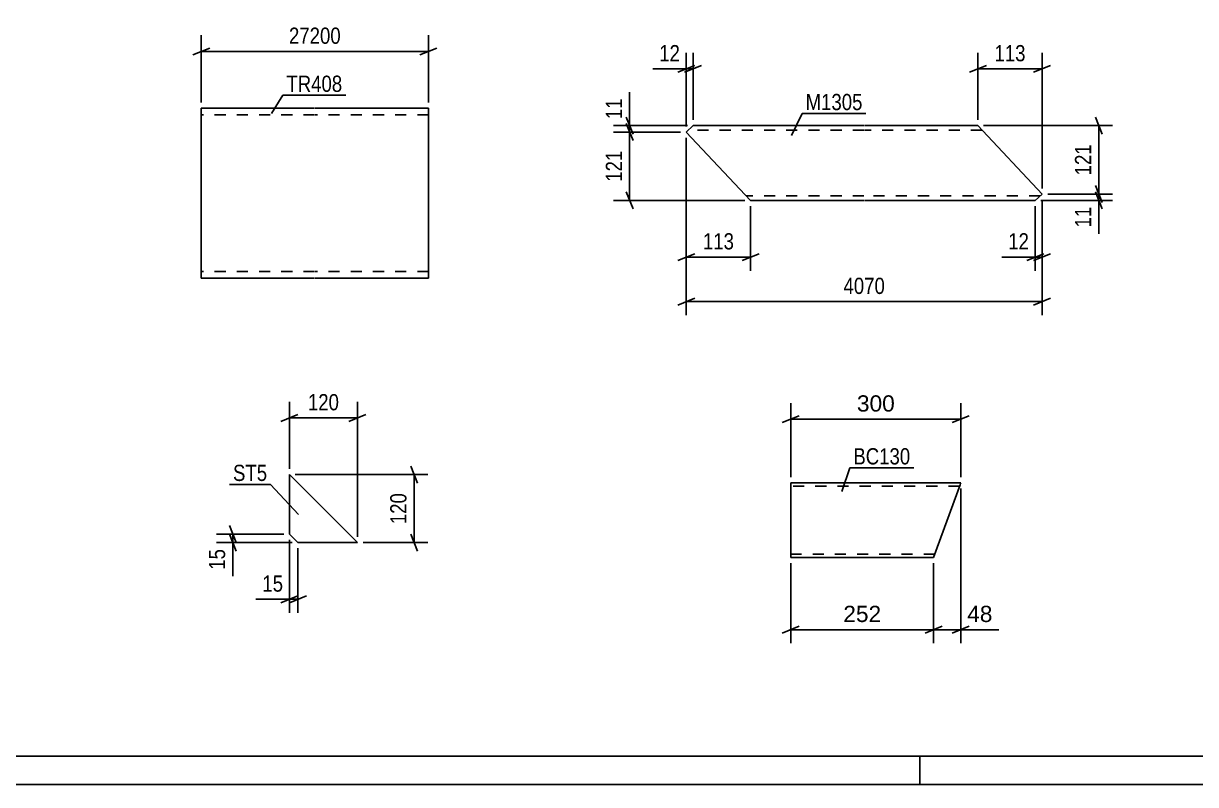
# Model space of a CAD drawing. Header units: millimetres. Extents: x 0 to 1189, y 0 to 841.
# Drawn here: x 400.8 to 607.6, y 0 to 134.3 of the extents above; entities that cross this region are included whole.
import ezdxf

# ---------------------------------------------------------------- set-up
doc = ezdxf.new("R2010")
doc.units = ezdxf.units.MM
doc.linetypes.add('DXK_LINE_DOT2', pattern=[3.9198, 1.9599, -1.9599])
doc.styles.add('Arial', font='ARIAL.TTF', dxfattribs={"height": 0.2})
doc.styles.add('Arial Narrow', font='ARIALN.TTF', dxfattribs={"height": 0.2})

# ---------------------------------------------------------------- blocks, each defined once
blk = doc.blocks.new('Unknown-814467843-1163')
at = {"color": 5, "linetype": 'Continuous'}
for p, q in [((5, 5), (1184, 5)), ((559, 0), (559, 5)), ((0, 0), (1189, 0))]:
    blk.add_line(p, q, dxfattribs=at)
blk = doc.blocks.new('Part-814467843-18611 - 18610')
at = {"color": 2, "linetype": 'Continuous'}
for p, q in [((536.2, 53.24), (536.2, 52.04)), ((566.2, 53.24), (536.2, 53.24)), ((536.2, 41.24), (536.2, 52.04)), ((566.08, 52.89), (561.4, 40.04)), ((566.17, 53.15), (566.08, 52.89)), ((566.2, 53.24), (566.17, 53.15)), ((536.2, 40.13), (536.2, 41.24)), ((536.2, 40.04), (536.2, 40.13)), ((561.4, 40.04), (536.2, 40.04))]:
    blk.add_line(p, q, dxfattribs=at)
at = {"color": 7, "linetype": 'DXK_LINE_DOT2'}
for p, q in [((536.2, 53.24), (536.2, 53.15)), ((536.2, 53.15), (536.2, 52.89)), ((565.99, 52.64), (536.2, 52.64)), ((536.2, 40.39), (536.2, 41.24)), ((561.62, 40.64), (536.2, 40.64))]:
    blk.add_line(p, q, dxfattribs=at)
blk = doc.blocks.new('Part-814467843-14855 - 14854')
at = {"color": 2, "linetype": 'Continuous'}
for p, q in [((518.96, 116.28), (517.76, 115.15)), ((518.96, 116.28), (549.11, 116.28)), ((549.21, 116.28), (569.21, 116.28)), ((569.21, 116.28), (580.56, 104.21)), ((517.76, 115.15), (529.11, 103.08)), ((580.56, 104.21), (579.35, 103.08)), ((529.11, 103.08), (549.11, 103.08)), ((549.21, 103.08), (579.35, 103.08))]:
    blk.add_line(p, q, dxfattribs=at)
at = {"color": 7, "linetype": 'DXK_LINE_DOT2'}
for p, q in [((549.11, 115.48), (518.11, 115.48)), ((569.96, 115.48), (549.21, 115.48)), ((549.11, 103.88), (528.35, 103.88)), ((580.2, 103.88), (549.21, 103.88))]:
    blk.add_line(p, q, dxfattribs=at)
blk = doc.blocks.new('Part-814467843-14901 - 14900')
at = {"color": 2, "linetype": 'Continuous'}
for p, q in [((447.72, 54.69), (447.72, 44.19)), ((459.72, 42.69), (447.72, 54.69)), ((449.22, 42.69), (447.72, 44.19)), ((459.72, 42.69), (449.22, 42.69))]:
    blk.add_line(p, q, dxfattribs=at)
blk = doc.blocks.new('Part-814467843-15080 - 15079')
at = {"color": 2, "linetype": 'Continuous'}
for p, q in [((452.16, 119.36), (432.16, 119.36)), ((432.16, 91.76), (432.16, 119.36)), ((472.26, 119.36), (452.26, 119.36)), ((472.26, 119.36), (472.26, 89.36)), ((432.16, 91.76), (432.16, 89.36)), ((452.16, 89.36), (432.16, 89.36)), ((472.26, 89.36), (452.26, 89.36))]:
    blk.add_line(p, q, dxfattribs=at)
at = {"color": 7, "linetype": 'DXK_LINE_DOT2'}
for p, q in [((452.16, 118.16), (432.16, 118.16)), ((472.26, 118.16), (452.26, 118.16)), ((432.16, 89.54), (432.16, 91.76)), ((432.16, 90.56), (432.16, 90.65)), ((452.16, 90.56), (432.16, 90.56)), ((472.26, 90.56), (452.26, 90.56)), ((472.26, 90.56), (472.26, 90.65))]:
    blk.add_line(p, q, dxfattribs=at)
blk = doc.blocks.new('StraightDimension-814467843-18707 - 18610')
at = {"color": 7, "linetype": 'Continuous'}
for p, q in [((536.2, 54.24), (536.2, 67.32)), ((566.2, 54.24), (566.2, 67.32)), ((537.7, 65.07), (534.7, 63.87)), ((536.2, 64.47), (566.2, 64.47)), ((564.7, 63.87), (567.7, 65.07))]:
    blk.add_line(p, q, dxfattribs=at)
at = {"color": 0}
blk.add_wipeout([(555.14, 65.22), (555.14, 69.42), (547.27, 69.42), (547.27, 65.22)], dxfattribs=at)
at = {"color": 3, "style": 'Arial'}
blk.add_text('300', height=2.865, dxfattribs=at).set_placement((547.87, 65.82))
blk = doc.blocks.new('StraightDimension-814467843-18718 - 18610')
at = {"color": 7, "linetype": 'Continuous'}
for p, q in [((566.2, 52.24), (566.2, 24.93)), ((561.4, 39.04), (561.4, 24.93)), ((559.9, 26.73), (562.9, 27.93)), ((561.4, 27.33), (566.2, 27.33)), ((567.7, 27.93), (564.7, 26.73))]:
    blk.add_line(p, q, dxfattribs=at)
at = {"color": 0}
blk.add_wipeout([(572.38, 28.08), (572.38, 32.28), (566.73, 32.28), (566.73, 28.08)], dxfattribs=at)
at = {"color": 7, "linetype": 'Continuous'}
blk.add_line((566.2, 27.33), (572.9, 27.33), dxfattribs=at)
blk.add_line((566.2, 27.33), (572.9, 27.33), dxfattribs=at)
at = {"color": 3, "style": 'Arial'}
blk.add_text('48', height=2.865, dxfattribs=at).set_placement((567.33, 28.68))
blk = doc.blocks.new('StraightDimension-814467843-18719 - 18610')
at = {"color": 7, "linetype": 'Continuous'}
for p, q in [((536.2, 39.04), (536.2, 24.93)), ((561.4, 39.04), (561.4, 24.93)), ((537.7, 27.93), (534.7, 26.73)), ((536.2, 27.33), (561.4, 27.33)), ((559.9, 26.73), (562.9, 27.93))]:
    blk.add_line(p, q, dxfattribs=at)
at = {"color": 0}
blk.add_wipeout([(552.74, 28.08), (552.74, 32.28), (544.87, 32.28), (544.87, 28.08)], dxfattribs=at)
at = {"color": 3, "style": 'Arial'}
blk.add_text('252', height=2.865, dxfattribs=at).set_placement((545.47, 28.68))
blk = doc.blocks.new('StraightDimension-814467843-15251 - 14854')
at = {"color": 7, "linetype": 'Continuous'}
for p, q in [((517.76, 114.15), (517.76, 82.82)), ((580.56, 103.21), (580.56, 82.82)), ((519.26, 85.82), (516.26, 84.62)), ((517.76, 85.22), (580.56, 85.22)), ((579.06, 84.62), (582.06, 85.82))]:
    blk.add_line(p, q, dxfattribs=at)
at = {"color": 0}
blk.add_wipeout([(553.41, 85.97), (553.41, 90.17), (544.9, 90.17), (544.9, 85.97)], dxfattribs=at)
at = {"color": 3, "style": 'Arial Narrow'}
blk.add_text('4070', height=2.863, dxfattribs=at).set_placement((545.5, 86.57))
blk = doc.blocks.new('StraightDimension-814467843-15227 - 14854')
at = {"color": 7, "linetype": 'Continuous'}
for p, q in [((569.21, 117.28), (569.21, 129.13)), ((580.56, 105.21), (580.56, 129.13)), ((567.71, 125.68), (570.71, 126.88)), ((569.21, 126.28), (580.56, 126.28)), ((582.06, 126.88), (579.06, 125.68))]:
    blk.add_line(p, q, dxfattribs=at)
at = {"color": 0}
blk.add_wipeout([(578.22, 127.03), (578.22, 131.23), (571.54, 131.23), (571.54, 127.03)], dxfattribs=at)
at = {"color": 3, "style": 'Arial Narrow'}
blk.add_text('113', height=2.863, dxfattribs=at).set_placement((572.14, 127.63))
blk = doc.blocks.new('StraightDimension-814467843-15219 - 14854')
at = {"color": 7, "linetype": 'Continuous'}
for p, q in [((579.35, 102.08), (579.35, 90.68)), ((580.56, 103.21), (580.56, 90.68)), ((577.85, 92.48), (580.85, 93.68)), ((582.06, 93.68), (579.06, 92.48)), ((579.35, 93.08), (580.56, 93.08))]:
    blk.add_line(p, q, dxfattribs=at)
at = {"color": 0}
blk.add_wipeout([(578.83, 93.83), (578.83, 98.03), (573.97, 98.03), (573.97, 93.83)], dxfattribs=at)
at = {"color": 7, "linetype": 'Continuous'}
blk.add_line((579.35, 93.08), (573.45, 93.08), dxfattribs=at)
blk.add_line((579.35, 93.08), (573.45, 93.08), dxfattribs=at)
at = {"color": 3, "style": 'Arial Narrow'}
blk.add_text('12', height=2.863, dxfattribs=at).set_placement((574.57, 94.43))
blk = doc.blocks.new('StraightDimension-814467843-15231 - 14854')
at = {"color": 7, "linetype": 'Continuous'}
for p, q in [((517.76, 116.15), (517.76, 129.13)), ((518.96, 117.28), (518.96, 129.13)), ((516.26, 125.68), (519.26, 126.88)), ((520.46, 126.88), (517.46, 125.68)), ((517.76, 126.28), (518.96, 126.28))]:
    blk.add_line(p, q, dxfattribs=at)
at = {"color": 0}
blk.add_wipeout([(517.23, 127.03), (517.23, 131.23), (512.38, 131.23), (512.38, 127.03)], dxfattribs=at)
at = {"color": 7, "linetype": 'Continuous'}
blk.add_line((517.76, 126.28), (511.85, 126.28), dxfattribs=at)
blk.add_line((517.76, 126.28), (511.85, 126.28), dxfattribs=at)
at = {"color": 3, "style": 'Arial Narrow'}
blk.add_text('12', height=2.863, dxfattribs=at).set_placement((512.98, 127.63))
blk = doc.blocks.new('StraightDimension-814467843-15223 - 14854')
at = {"color": 7, "linetype": 'Continuous'}
for p, q in [((517.76, 114.15), (517.76, 90.68)), ((529.11, 102.08), (529.11, 90.68)), ((516.26, 92.48), (519.26, 93.68)), ((530.61, 93.68), (527.61, 92.48)), ((517.76, 93.08), (529.11, 93.08))]:
    blk.add_line(p, q, dxfattribs=at)
at = {"color": 0}
blk.add_wipeout([(526.77, 93.83), (526.77, 98.03), (520.09, 98.03), (520.09, 93.83)], dxfattribs=at)
at = {"color": 3, "style": 'Arial Narrow'}
blk.add_text('113', height=2.863, dxfattribs=at).set_placement((520.69, 94.43))
blk = doc.blocks.new('StraightDimension-814467843-18539 - 14854')
at = {"color": 7, "linetype": 'Continuous'}
for p, q in [((517.96, 116.28), (504.91, 116.28)), ((507.16, 117.78), (508.36, 114.78)), ((508.36, 113.65), (507.16, 116.65)), ((507.76, 115.15), (507.76, 116.28)), ((516.76, 115.15), (504.91, 115.15))]:
    blk.add_line(p, q, dxfattribs=at)
at = {"color": 0}
blk.add_wipeout([(507.01, 121.66), (502.81, 121.66), (502.81, 116.81), (507.01, 116.81)], dxfattribs=at)
at = {"color": 7, "linetype": 'Continuous'}
blk.add_line((507.76, 116.28), (507.76, 122.19), dxfattribs=at)
blk.add_line((507.76, 116.28), (507.76, 122.19), dxfattribs=at)
at = {"color": 3, "style": 'Arial Narrow'}
blk.add_text('11', height=2.863, rotation=90.0002, dxfattribs=at).set_placement((506.41, 117.41))
blk = doc.blocks.new('StraightDimension-814467843-18540 - 14854')
at = {"color": 7, "linetype": 'Continuous'}
for p, q in [((507.16, 116.65), (508.36, 113.65)), ((516.76, 115.15), (504.91, 115.15)), ((507.76, 103.08), (507.76, 115.15)), ((508.36, 101.58), (507.16, 104.58)), ((528.11, 103.08), (504.91, 103.08))]:
    blk.add_line(p, q, dxfattribs=at)
at = {"color": 0}
blk.add_wipeout([(507.01, 112.46), (502.81, 112.46), (502.81, 105.77), (507.01, 105.77)], dxfattribs=at)
at = {"color": 3, "style": 'Arial Narrow'}
blk.add_text('121', height=2.863, rotation=90.0002, dxfattribs=at).set_placement((506.41, 106.37))
blk = doc.blocks.new('StraightDimension-814467843-18577 - 14854')
at = {"color": 7, "linetype": 'Continuous'}
for p, q in [((570.21, 116.28), (592.96, 116.28)), ((589.96, 117.78), (591.16, 114.78)), ((590.56, 104.21), (590.56, 116.28)), ((591.16, 102.71), (589.96, 105.71)), ((581.56, 104.21), (592.96, 104.21))]:
    blk.add_line(p, q, dxfattribs=at)
at = {"color": 0}
blk.add_wipeout([(589.81, 113.59), (585.61, 113.59), (585.61, 106.91), (589.81, 106.91)], dxfattribs=at)
at = {"color": 3, "style": 'Arial Narrow'}
blk.add_text('121', height=2.863, rotation=90.0002, dxfattribs=at).set_placement((589.21, 107.51))
blk = doc.blocks.new('StraightDimension-814467843-18578 - 14854')
at = {"color": 7, "linetype": 'Continuous'}
for p, q in [((589.96, 105.71), (591.16, 102.71)), ((581.56, 104.21), (592.96, 104.21)), ((591.16, 101.58), (589.96, 104.58)), ((590.56, 103.08), (590.56, 104.21)), ((580.35, 103.08), (592.96, 103.08))]:
    blk.add_line(p, q, dxfattribs=at)
at = {"color": 0}
blk.add_wipeout([(589.81, 102.56), (585.61, 102.56), (585.61, 97.7), (589.81, 97.7)], dxfattribs=at)
at = {"color": 7, "linetype": 'Continuous'}
blk.add_line((590.56, 103.08), (590.56, 97.18), dxfattribs=at)
blk.add_line((590.56, 103.08), (590.56, 97.18), dxfattribs=at)
at = {"color": 3, "style": 'Arial Narrow'}
blk.add_text('11', height=2.863, rotation=90.0002, dxfattribs=at).set_placement((589.21, 98.3))
blk = doc.blocks.new('StraightDimension-814467843-15311 - 14900')
at = {"color": 7, "linetype": 'Continuous'}
for p, q in [((437.12, 45.69), (438.32, 42.69)), ((446.72, 44.19), (434.87, 44.19)), ((438.32, 41.19), (437.12, 44.19)), ((437.72, 42.69), (437.72, 44.19)), ((448.22, 42.69), (434.87, 42.69))]:
    blk.add_line(p, q, dxfattribs=at)
at = {"color": 0}
blk.add_wipeout([(436.97, 42.16), (432.77, 42.16), (432.77, 37.31), (436.97, 37.31)], dxfattribs=at)
at = {"color": 7, "linetype": 'Continuous'}
blk.add_line((437.72, 42.69), (437.72, 36.78), dxfattribs=at)
blk.add_line((437.72, 42.69), (437.72, 36.78), dxfattribs=at)
at = {"color": 3, "style": 'Arial Narrow'}
blk.add_text('15', height=2.863, rotation=90.0002, dxfattribs=at).set_placement((436.37, 37.91))
blk = doc.blocks.new('StraightDimension-814467843-15303 - 14900')
at = {"color": 7, "linetype": 'Continuous'}
for p, q in [((447.72, 43.19), (447.72, 30.29)), ((449.22, 41.69), (449.22, 30.29)), ((446.22, 32.09), (449.22, 33.29)), ((450.72, 33.29), (447.72, 32.09)), ((447.72, 32.69), (449.22, 32.69))]:
    blk.add_line(p, q, dxfattribs=at)
at = {"color": 0}
blk.add_wipeout([(447.19, 33.44), (447.19, 37.64), (442.34, 37.64), (442.34, 33.44)], dxfattribs=at)
at = {"color": 7, "linetype": 'Continuous'}
blk.add_line((447.72, 32.69), (441.81, 32.69), dxfattribs=at)
blk.add_line((447.72, 32.69), (441.81, 32.69), dxfattribs=at)
at = {"color": 3, "style": 'Arial Narrow'}
blk.add_text('15', height=2.863, dxfattribs=at).set_placement((442.94, 34.04))
blk = doc.blocks.new('StraightDimension-814467843-15315 - 14900')
at = {"color": 7, "linetype": 'Continuous'}
for p, q in [((469.12, 56.19), (470.32, 53.19)), ((448.72, 54.69), (472.12, 54.69)), ((469.72, 42.69), (469.72, 54.69)), ((470.32, 41.19), (469.12, 44.19)), ((460.72, 42.69), (472.12, 42.69))]:
    blk.add_line(p, q, dxfattribs=at)
at = {"color": 0}
blk.add_wipeout([(468.97, 52.03), (464.77, 52.03), (464.77, 45.35), (468.97, 45.35)], dxfattribs=at)
at = {"color": 3, "style": 'Arial Narrow'}
blk.add_text('120', height=2.863, rotation=90.0002, dxfattribs=at).set_placement((468.37, 45.95))
blk = doc.blocks.new('StraightDimension-814467843-15307 - 14900')
at = {"color": 7, "linetype": 'Continuous'}
for p, q in [((447.72, 55.69), (447.72, 67.54)), ((459.72, 43.69), (459.72, 67.54)), ((446.22, 64.09), (449.22, 65.29)), ((447.72, 64.69), (459.72, 64.69)), ((461.22, 65.29), (458.22, 64.09))]:
    blk.add_line(p, q, dxfattribs=at)
at = {"color": 0}
blk.add_wipeout([(457.06, 65.44), (457.06, 69.64), (450.38, 69.64), (450.38, 65.44)], dxfattribs=at)
at = {"color": 3, "style": 'Arial Narrow'}
blk.add_text('120', height=2.863, dxfattribs=at).set_placement((450.98, 66.04))
blk = doc.blocks.new('StraightDimension-814467843-15599 - 15079')
at = {"color": 7, "linetype": 'Continuous'}
for p, q in [((432.16, 120.36), (432.16, 132.21)), ((472.26, 120.36), (472.26, 132.21)), ((433.66, 129.96), (430.66, 128.76)), ((432.16, 129.36), (472.26, 129.36)), ((470.76, 128.76), (473.76, 129.96))]:
    blk.add_line(p, q, dxfattribs=at)
at = {"color": 0}
blk.add_wipeout([(457.38, 130.11), (457.38, 134.31), (447.04, 134.31), (447.04, 130.11)], dxfattribs=at)
at = {"color": 3, "style": 'Arial Narrow'}
blk.add_text('27200', height=2.863, dxfattribs=at).set_placement((447.64, 130.71))
blk = doc.blocks.new('Mark-814467843-18692 - 18610')
at = {"color": 0}
blk.add_wipeout([(557.29, 56.49), (557.29, 59.49), (547.24, 59.49), (547.24, 56.49)], dxfattribs=at)
blk.add_wipeout([(557.29, 56.49), (557.29, 59.49), (547.24, 59.49), (547.24, 56.49)], dxfattribs=at)
at = {"color": 30, "linetype": 'Continuous'}
for p, q in [((545.2, 51.7), (546.64, 55.89)), ((546.64, 55.89), (557.89, 55.89))]:
    blk.add_line(p, q, dxfattribs=at)
at = {"color": 3, "style": 'Arial Narrow'}
blk.add_text('BC130', height=2.863, dxfattribs=at).set_placement((547.24, 56.49))
blk = doc.blocks.new('Mark-814467843-15623 - 14854')
at = {"color": 0}
blk.add_wipeout([(548.87, 119.01), (548.87, 122.01), (538.81, 122.01), (538.81, 119.01)], dxfattribs=at)
blk.add_wipeout([(548.87, 119.01), (548.87, 122.01), (538.81, 122.01), (538.81, 119.01)], dxfattribs=at)
at = {"color": 30, "linetype": 'Continuous'}
for p, q in [((536.3, 114.53), (538.21, 118.41)), ((538.21, 118.41), (549.47, 118.41))]:
    blk.add_line(p, q, dxfattribs=at)
at = {"color": 3, "style": 'Arial Narrow'}
blk.add_text('M1305', height=2.863, dxfattribs=at).set_placement((538.81, 119.01))
blk = doc.blocks.new('Mark-814467843-15633 - 14900')
at = {"color": 0}
blk.add_wipeout([(443.79, 53.57), (443.79, 56.57), (437.76, 56.57), (437.76, 53.57)], dxfattribs=at)
blk.add_wipeout([(443.79, 53.57), (443.79, 56.57), (437.76, 56.57), (437.76, 53.57)], dxfattribs=at)
at = {"color": 30, "linetype": 'Continuous'}
for p in [(437.16, 52.97), (449.33, 47.64)]:
    blk.add_line(p, (444.39, 52.97), dxfattribs=at)
at = {"color": 3, "style": 'Arial Narrow'}
blk.add_text('ST5', height=2.863, dxfattribs=at).set_placement((437.76, 53.57))
blk = doc.blocks.new('Mark-814467843-15685 - 15079')
at = {"color": 0}
blk.add_wipeout([(457.05, 122.23), (457.05, 125.23), (447.18, 125.23), (447.18, 122.23)], dxfattribs=at)
blk.add_wipeout([(457.05, 122.23), (457.05, 125.23), (447.18, 125.23), (447.18, 122.23)], dxfattribs=at)
at = {"color": 30, "linetype": 'Continuous'}
for p, q in [((444.56, 118.39), (446.58, 121.63)), ((446.58, 121.63), (457.65, 121.63))]:
    blk.add_line(p, q, dxfattribs=at)
at = {"color": 3, "style": 'Arial Narrow'}
blk.add_text('TR408', height=2.863, dxfattribs=at).set_placement((447.18, 122.23))

msp = doc.modelspace()

# ---------------------------------------------------------------- block references
for name in ['Unknown-814467843-1163', 'Part-814467843-15080 - 15079', 'Part-814467843-14855 - 14854', 'Part-814467843-14901 - 14900', 'Part-814467843-18611 - 18610']:
    msp.add_blockref(name, (0, 0))

# ---------------------------------------------------------------- next in the draw order: block references
for name in ['StraightDimension-814467843-15599 - 15079', 'StraightDimension-814467843-15231 - 14854', 'StraightDimension-814467843-15251 - 14854', 'StraightDimension-814467843-18707 - 18610', 'StraightDimension-814467843-18718 - 18610', 'StraightDimension-814467843-15311 - 14900']:
    msp.add_blockref(name, (0, 0))

# ---------------------------------------------------------------- next in the draw order: block references
for name in ['StraightDimension-814467843-15227 - 14854', 'Mark-814467843-15685 - 15079', 'Mark-814467843-15623 - 14854', 'StraightDimension-814467843-15223 - 14854', 'StraightDimension-814467843-15219 - 14854', 'Mark-814467843-18692 - 18610', 'StraightDimension-814467843-15303 - 14900', 'StraightDimension-814467843-18719 - 18610']:
    msp.add_blockref(name, (0, 0))

# ---------------------------------------------------------------- next in the draw order: block references
for name in ['StraightDimension-814467843-18539 - 14854', 'StraightDimension-814467843-18577 - 14854', 'StraightDimension-814467843-15315 - 14900']:
    msp.add_blockref(name, (0, 0))

# ---------------------------------------------------------------- next in the draw order: block references
for name in ['StraightDimension-814467843-18540 - 14854', 'StraightDimension-814467843-18578 - 14854', 'StraightDimension-814467843-15307 - 14900']:
    msp.add_blockref(name, (0, 0))

# ---------------------------------------------------------------- next in the draw order: block references
msp.add_blockref('Mark-814467843-15633 - 14900', (0, 0))

doc.saveas('drawing.dxf')
